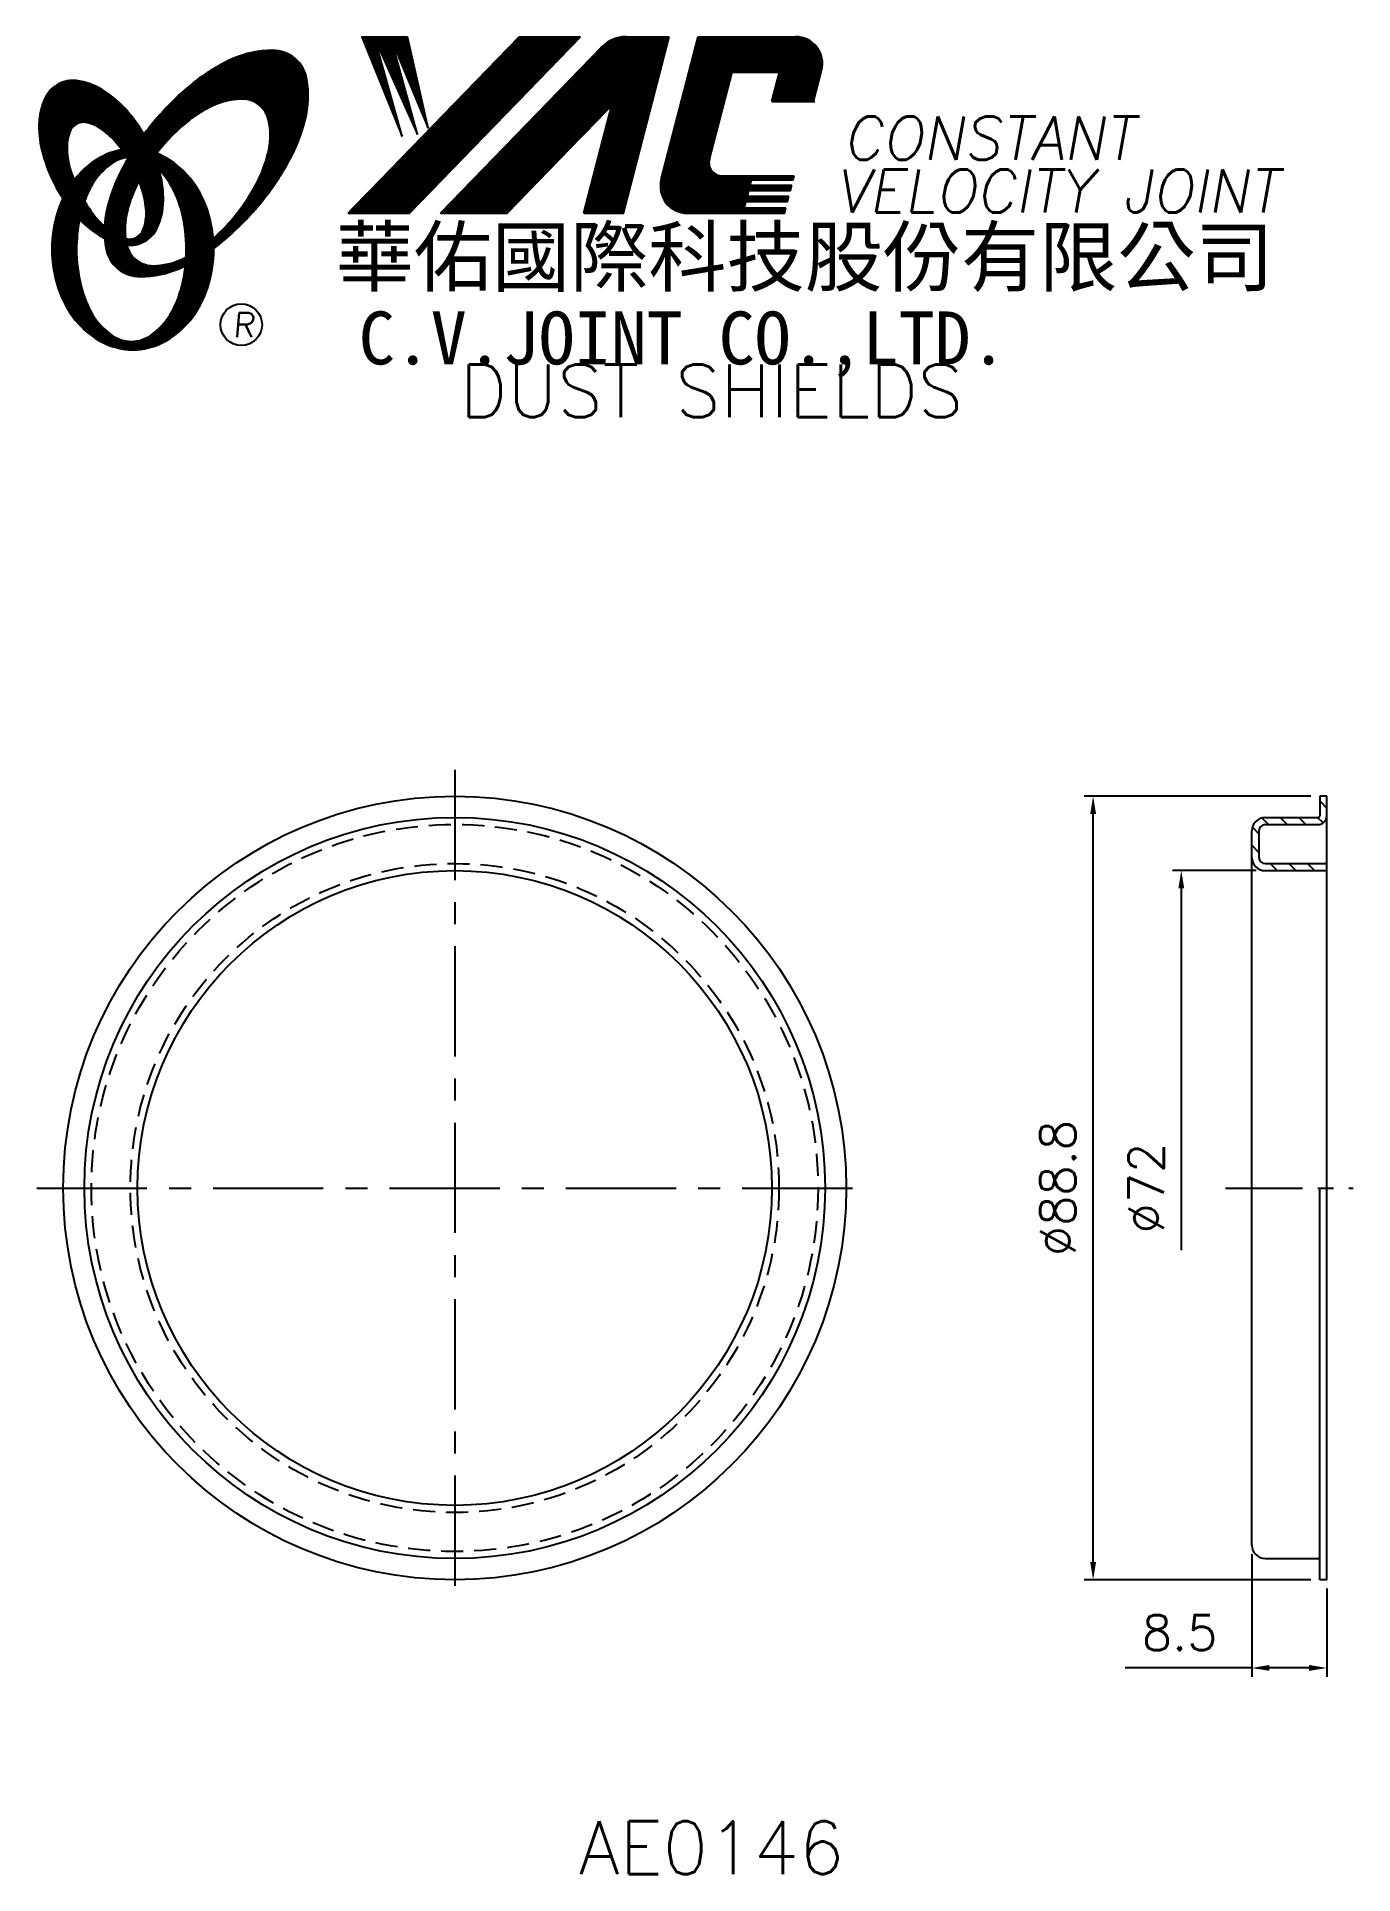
# Model space of a CAD drawing. Extents: x 100 to 249, y -4 to 204.
import ezdxf
from ezdxf.enums import TextEntityAlignment as Align

# ---------------------------------------------------------------- set-up
doc = ezdxf.new("R2010")
doc.units = 0
doc.header["$LTSCALE"] = 10
doc.header["$MEASUREMENT"] = 0
doc.linetypes.add('CENTER', pattern=[2, 1.25, -0.25, 0.25, -0.25])
doc.linetypes.add('HIDDEN', pattern=[0.375, 0.25, -0.125])
doc.layers.get('0').update_dxf_attribs({"linetype": 'CONTINUOUS'})
doc.layers.get('DEFPOINTS').update_dxf_attribs({"linetype": 'CONTINUOUS'})
doc.layers.add('4', color=4, linetype='CONTINUOUS')
doc.styles.add('CHINA', font='KAIU.TTF')
doc.styles.add('ITALICC', font='simplex.shx')
doc.dimstyles.new('STANDARD$0', dxfattribs={"dimtxt": 4, "dimasz": 2, "dimexe": 1, "dimexo": 1, "dimgap": 2, "dimtad": 1, "dimdec": 4, "dimzin": 10, "dimtxsty": 'ITALICC', "dimcen": 2, "dimclrd": 5, "dimclre": 5, "dimclrt": 18, "dimaunit": 1, "dimazin": 3, "dimtp": 0.1, "dimtfac": 0.7, "dimtdec": 4, "dimtmove": 0, "dimatfit": 3, "dimtolj": 1, "dimtzin": 10})
pattern_1 = [(45, (169.440987, -39.268499), (-0.00727476112, 0.00727476112), [])]
pattern_2 = [(45, (0.850442, -2.96409), (-0.00883883476, 0.00883883476), [])]

# ---------------------------------------------------------------- blocks, each defined once
blk = doc.blocks.new('*D14')
at = {"color": 5, "linetype": 'BYBLOCK'}
for p, q in [((237.93, 109.95), (228.43, 109.95)), ((229.43, 107.95), (229.43, 66.93))]:
    blk.add_line(p, q, dxfattribs=at)
blk.add_solid([(229.1, 107.95), (229.76, 107.95), (229.43, 109.95)], dxfattribs=at)
at = {"layer": 'DEFPOINTS', "color": 0, "linetype": 'BYBLOCK'}
for p in [(229.43, 109.95), (238.93, 109.95), (237.43, 38)]:
    blk.add_point(p, dxfattribs=at)
at = {"color": 18, "linetype": 'BYBLOCK', "insert": (225.43, 73.97), "char_height": 4, "attachment_point": 5, "rotation": 90, "style": 'ITALICC'}
blk.add_mtext('\\A1;∅72', dxfattribs=at)
blk = doc.blocks.new('*D15')
at = {"color": 5, "linetype": 'BYBLOCK'}
for p, q in [((244.13, 118.37), (218.43, 118.37)), ((219.43, 31.57), (219.43, 116.37)), ((244.13, 29.57), (218.43, 29.57))]:
    blk.add_line(p, q, dxfattribs=at)
for points in [[(219.1, 116.37), (219.76, 116.37), (219.43, 118.37)], [(219.1, 31.57), (219.76, 31.57), (219.43, 29.57)]]:
    blk.add_solid(points, dxfattribs=at)
at = {"layer": 'DEFPOINTS', "color": 0, "linetype": 'BYBLOCK'}
for p in [(219.43, 118.37), (245.13, 118.37), (245.13, 29.57)]:
    blk.add_point(p, dxfattribs=at)
at = {"color": 18, "linetype": 'BYBLOCK', "insert": (215.43, 73.97), "char_height": 4, "attachment_point": 5, "rotation": 90, "style": 'ITALICC'}
blk.add_mtext('\\A1;∅88.8', dxfattribs=at)
blk = doc.blocks.new('*D16')
at = {"color": 5, "linetype": 'BYBLOCK'}
for p, q in [((237.43, 32.47), (237.43, 18.57)), ((245.93, 28.57), (245.93, 18.57)), ((237.43, 19.57), (223.05, 19.57)), ((243.93, 19.57), (239.43, 19.57))]:
    blk.add_line(p, q, dxfattribs=at)
for points in [[(239.43, 19.91), (239.43, 19.24), (237.43, 19.57)], [(243.93, 19.91), (243.93, 19.24), (245.93, 19.57)]]:
    blk.add_solid(points, dxfattribs=at)
at = {"layer": 'DEFPOINTS', "color": 0, "linetype": 'BYBLOCK'}
for p in [(237.43, 33.47), (245.93, 29.57), (237.43, 19.57)]:
    blk.add_point(p, dxfattribs=at)
at = {"color": 18, "linetype": 'BYBLOCK', "insert": (229.24, 23.57), "char_height": 4, "attachment_point": 5, "style": 'ITALICC'}
blk.add_mtext('\\A1;8.5', dxfattribs=at)

msp = doc.modelspace()

# ---------------------------------------------------------------- hatches: boundary and pattern name
at = {"layer": '4', "linetype": 'CONTINUOUS'}
h = msp.add_hatch(dxfattribs=at)
h.set_pattern_fill('ANSI31', color=5, scale=0.1, style=0)
h.set_pattern_definition(pattern_2)
h.paths.add_polyline_path([(161.30915, 204.46689), (154.35184, 204.46689), (134.93523, 184.46313), (141.89254, 184.46313)])
h.paths.add_polyline_path([(164.85604, 196.70132), (161.67566, 184.46313), (166.15665, 184.46313), (171.35508, 204.46689), (166.45836, 204.46689, 0.202785967), (163.72428, 203.31048), (145.43015, 184.46313), (152.97707, 184.46313)])
h.paths.add_polyline_path([(178.48314, 200.46848), (183.87686, 200.46848), (183.00785, 197.12446), (187.72467, 197.12446), (188.64138, 200.65202, 0.490800957), (185.69118, 204.46689), (174.65687, 204.46689), (170.44981, 188.278, 0.490800957), (173.40001, 184.46313), (184.43433, 184.46313), (184.58878, 185.05745), (179.87196, 185.05745), (180.06532, 185.80153), (184.78214, 185.80153), (184.9407, 186.41167), (180.22388, 186.41167), (180.38512, 187.03214), (185.10194, 187.03214), (185.25813, 187.63313), (180.54131, 187.63313), (180.69811, 188.2365), (185.41493, 188.2365), (185.53166, 188.6857), (177.39191, 188.6857, -0.490800957), (175.91681, 190.59313)])
h = msp.add_hatch(dxfattribs=at)
h.set_pattern_fill('ANSI31', color=1, scale=0.1, style=0)
h.set_pattern_definition(pattern_2)
h.paths.add_polyline_path([(141.66721, 204.46689), (136.48988, 204.46689), (141.06065, 193.16316), (137.99471, 204.12114), (142.82945, 193.39881), (139.88144, 204.12114), (144.00866, 194.10578)])
h = msp.add_hatch(dxfattribs=at)
h.set_pattern_fill('ANSI31', color=5, scale=0.082305, style=0)
h.set_pattern_definition([(45, (0.850442, -2.96409), (-0.00727476112, 0.00727476112), [])])
h.paths.add_polyline_path([(122.88591, 197.40441, -0.172879177), (124.82739, 196.74585, -0.172879177), (125.91468, 195.0078, -0.104527385), (125.94246, 191.67961, -0.065680101), (124.77293, 188.27765, -0.051823203), (122.33251, 184.43526, -0.044272532), (119.65754, 181.60893, -0.020203161), (119.71112, 180.47101, 0.006517006), (120.11567, 180.78308, 0.049863361), (124.6691, 185.19614, 0.049863361), (128.25874, 190.42331, 0.063682799), (130.07978, 195.05066, 0.103597411), (130.26908, 199.63463, 0.177892575), (128.92047, 202.00491, 0.177892575), (126.35808, 202.93823, 0.103597411), (121.87028, 201.98519, 0.063682799), (117.61254, 199.41611, 0.049863361), (113.05911, 195.00305, 0.016070017), (111.78841, 193.39674, -0.007061632), (112.0357, 192.95971, -0.031648676), (112.98828, 190.92313, -0.008069351), (113.42019, 191.48744, -0.051823203), (116.59856, 194.7459, -0.065680101), (119.64049, 196.66625, -0.104527385)])
h.paths.add_polyline_path([(109.81024, 184.2431, -0.065680101), (110.97977, 187.64505, -0.006063428), (111.22371, 188.12007, 0.027613469), (110.49688, 189.70814, 0.017011252), (109.96346, 190.64311, 0.007829282), (109.46947, 189.77589, 0.063682799), (107.64843, 185.14854, 0.103597411), (107.45913, 180.56457, 0.177892575), (108.80774, 178.19429, 0.177892575), (111.37013, 177.26096, 0.103597411), (115.85793, 178.21401, 0.008811776), (116.4849, 178.50409, 0.013922709), (116.56222, 179.4739, -0.009086703), (116.11221, 179.25645, -0.104527385), (112.86679, 178.51829, -0.172879177), (110.92531, 179.17685, -0.172879177), (109.83802, 180.9149, -0.104527385)])
h = msp.add_hatch(dxfattribs=at)
h.set_pattern_fill('ANSI31', color=3, scale=0.082305, style=0)
h.set_pattern_definition(pattern_1)
h.paths.add_polyline_path([(107.08941, 198.45525, 0.106488277), (104.14753, 199.49382, 0.158297415), (102.05733, 199.09878, 0.158297415), (100.598, 197.55109, 0.106488277), (99.88719, 194.51332, 0.071723199), (100.30523, 191.20037, 0.058080454), (101.85022, 187.38498, 0.058080454), (104.23126, 184.02719, 0.071723199), (106.7965, 181.88944, 0.020895977), (107.33669, 181.58745, -0.030777155), (107.32078, 182.96367, -0.042059526), (106.22442, 184.12643, -0.04691039), (104.60526, 186.60758, -0.04691039), (103.47698, 189.34706, -0.060581117), (103.07488, 191.60913, -0.10187153), (103.3865, 193.69733, -0.185892489), (104.16659, 194.58897, -0.185892489), (105.34323, 194.72709, -0.10187153), (107.24088, 193.80156, -0.060581117), (108.87771, 192.18929, -0.04691039), (110.49688, 189.70814, -0.04691039), (111.62516, 186.96865, -0.060581117), (112.02726, 184.70658, -0.10187153), (111.71564, 182.61838, -0.185892489), (110.93555, 181.72674, -0.185892489), (109.75891, 181.58862, -0.002013383), (109.71811, 181.59925, 0.021593804), (109.83802, 180.9149, 0.006477741), (109.85602, 180.83787, 0.14950097), (111.82858, 181.24591, 0.158297415), (113.28791, 182.7936, 0.106488277), (113.99873, 185.83136, 0.071723199), (113.58068, 189.14432, 0.058080454), (112.0357, 192.95971, 0.058080454), (109.65465, 196.3175, 0.071723199)])
h = msp.add_hatch(dxfattribs=at)
h.set_pattern_fill('ANSI31', color=1, scale=0.082305, style=0)
h.set_pattern_definition(pattern_1)
h.paths.add_polyline_path([(108.18303, 190.1318, -0.120168026), (109.87482, 190.78519, 0.016865385), (109.27506, 191.66793, 0.076648372), (107.11884, 190.94901, 0.104809576), (104.03438, 188.43591, 0.005838257), (103.86744, 188.22371, 0.028089978), (104.60526, 186.60758, 0.014237292), (105.04739, 185.82253, -0.045767751), (105.97257, 187.75937, -0.106890197)])
h.paths.add_polyline_path([(104.15166, 180.37718, -0.048711043), (104.48177, 183.75752, -0.007865741), (104.23126, 184.02719, -0.037695478), (102.59539, 186.14595, 0.03042545), (102.07006, 184.84197, 0.080710289), (101.34463, 180.37718, 0.080710289), (102.07006, 175.91239, 0.089265679), (104.03438, 172.31845, 0.104809576), (107.11884, 169.80535, 0.11926607), (110.52803, 168.98042, 0.11926607), (113.93722, 169.80535, 0.104809576), (117.02168, 172.31845, 0.089265679), (118.986, 175.91239, 0.080710289), (119.71144, 180.37718, 0.080710289), (118.986, 184.84197, 0.089265679), (117.02168, 188.43591, 0.104809576), (113.93722, 190.94901, 0.025513357), (113.24399, 191.26176, 0.004818181), (112.98828, 190.92313, -0.023722145), (113.5295, 189.32638, -0.065307489), (114.76468, 187.75937, -0.073950765), (116.07713, 184.56164, -0.060532391), (116.58559, 180.37718, -0.060532391), (116.07713, 176.19272, -0.073950765), (114.76468, 172.99499, -0.106890197), (112.55422, 170.62256, -0.153118262), (110.36862, 169.93719, -0.153118262), (108.18303, 170.62256, -0.106890197), (105.97257, 172.99499, -0.073950765), (104.66012, 176.19272, -0.060532391)])
h = msp.add_hatch(dxfattribs=at)
h.set_pattern_fill('ANSI31', color=5, scale=12, angle=90, style=0)
h.set_pattern_definition([(135, (15.3772, -0.3014), (-1.06066, -1.06066), [])])
h.paths.add_polyline_path([(245.93137, 109.9478), (245.93137, 110.7478), (238.93137, 110.7478, -0.414213562), (238.23137, 111.4478), (238.23137, 114.4728, -0.414213562), (238.93137, 115.1728), (244.93137, 115.1728, 0.414213562), (245.93137, 116.1728), (245.93137, 118.3728), (245.13137, 118.3728), (245.13137, 116.1728, -0.414213562), (244.93137, 115.9728), (238.93137, 115.9728, 0.414213562), (237.43137, 114.4728), (237.43137, 111.4478, 0.414213562), (238.93137, 109.9478)])

# ---------------------------------------------------------------- linework, layer by layer
at = {"layer": '4', "color": 5, "linetype": 'CONTINUOUS'}
for p, q in [((134.93523, 184.46313), (154.35184, 204.46689)), ((141.89254, 184.46313), (161.30915, 204.46689)), ((154.35184, 204.46689), (161.30915, 204.46689)), ((166.15665, 184.46313), (171.35508, 204.46689)), ((166.45836, 204.46689), (171.35508, 204.46689)), ((170.44981, 188.278), (174.65687, 204.46689)), ((174.65687, 204.46689), (185.69118, 204.46689)), ((145.43015, 184.46313), (163.72428, 203.31048)), ((175.91681, 190.59313), (178.48314, 200.46848)), ((178.48314, 200.46848), (183.87686, 200.46848)), ((183.00785, 197.12446), (183.87686, 200.46848)), ((187.72467, 197.12446), (188.64138, 200.65202)), ((152.97707, 184.46313), (164.85604, 196.70132)), ((161.67566, 184.46313), (164.85604, 196.70132)), ((183.00785, 197.12446), (187.8751, 197.12446)), ((177.39191, 188.6857), (185.53166, 188.6857)), ((180.54131, 187.63313), (180.69811, 188.2365)), ((180.54131, 187.63313), (185.25813, 187.63313)), ((180.69811, 188.2365), (185.41493, 188.2365)), ((185.10194, 187.03214), (185.25813, 187.63313)), ((185.41493, 188.2365), (185.53166, 188.6857)), ((179.87196, 185.05745), (180.06532, 185.80153)), ((180.06532, 185.80153), (184.78214, 185.80153)), ((180.22388, 186.41167), (180.38512, 187.03214)), ((180.22388, 186.41167), (184.9407, 186.41167)), ((180.38512, 187.03214), (185.10194, 187.03214)), ((184.78214, 185.80153), (184.9407, 186.41167)), ((134.93523, 184.46313), (141.89254, 184.46313)), ((145.43015, 184.46313), (152.97707, 184.46313)), ((161.67566, 184.46313), (166.15665, 184.46313)), ((173.40001, 184.46313), (184.43433, 184.46313)), ((179.87196, 185.05745), (184.58878, 185.05745)), ((184.43433, 184.46313), (184.58878, 185.05745))]:
    msp.add_line(p, q, dxfattribs=at)
at = {"layer": '4', "color": 1, "linetype": 'CONTINUOUS'}
for p, q in [((136.48988, 204.46689), (141.06065, 193.16316)), ((136.48988, 204.46689), (141.66721, 204.46689)), ((137.99471, 204.12114), (142.82945, 193.39881)), ((141.06065, 193.16316), (137.99471, 204.12114)), ((139.88144, 204.12114), (144.00866, 194.10578)), ((142.82945, 193.39881), (139.88144, 204.12114)), ((144.00866, 194.10578), (141.66721, 204.46689))]:
    msp.add_line(p, q, dxfattribs=at)
at = {"layer": '4', "color": 5, "linetype": 'CENTER'}
for p, q in [((147.03136, 121.3728), (147.03136, 26.5728)), ((99.63136, 73.9728), (194.43136, 73.9728))]:
    msp.add_line(p, q, dxfattribs=at)
at = {"layer": '4', "color": 7, "linetype": 'CONTINUOUS'}
for p, q in [((245.93137, 118.3728), (245.13137, 118.3728)), ((245.13137, 118.3728), (245.13137, 116.1728)), ((245.93137, 29.5728), (245.93137, 118.3728)), ((238.93137, 115.9728), (244.93137, 115.9728)), ((238.93137, 115.1728), (244.93137, 115.1728)), ((237.43137, 33.4728), (237.43137, 114.4728)), ((238.23137, 114.4728), (238.23137, 111.4478)), ((238.93137, 110.7478), (245.93137, 110.7478)), ((238.93137, 109.9478), (245.93137, 109.9478)), ((245.13137, 29.5728), (245.13137, 73.9728)), ((238.93137, 31.9728), (244.93137, 31.9728)), ((245.93137, 29.5728), (245.13137, 29.5728))]:
    msp.add_line(p, q, dxfattribs=at)
at = {"layer": '4', "color": 5, "linetype": 'CENTER', "ltscale": 0.7}
msp.add_line((234.43137, 73.9728), (248.93137, 73.9728), dxfattribs=at)
at = {"layer": '4', "color": 5, "linetype": 'CONTINUOUS'}
for points in [[(119.71112, 180.47101, 0.006517006), (120.11567, 180.78308, 0.049863361), (124.6691, 185.19614, 0.049863361), (128.25874, 190.42331, 0.063682799), (130.07978, 195.05066, 0.103597411), (130.26908, 199.63463, 0.177892575), (128.92047, 202.00491, 0.177892575), (126.35808, 202.93823, 0.103597411), (121.87028, 201.98519, 0.063682799), (117.61254, 199.41611, 0.049863361), (113.05911, 195.00305, 0.016070017), (111.78841, 193.39674)], [(119.65754, 181.60893, 0.044272532), (122.33251, 184.43526, 0.051823203), (124.77293, 188.27765, 0.065680101), (125.94246, 191.67961, 0.104527385), (125.91468, 195.0078, 0.172879177), (124.82739, 196.74585, 0.172879177), (122.88591, 197.40441, 0.104527385), (119.64049, 196.66625, 0.065680101), (116.59856, 194.7459, 0.051823203), (113.42019, 191.48744, 0.008069351), (112.98828, 190.92313)], [(109.96346, 190.64311, 0.007829282), (109.46947, 189.77589, 0.063682799), (107.64843, 185.14854, 0.103597411), (107.45913, 180.56457, 0.177892575), (108.80774, 178.19429, 0.177892575), (111.37013, 177.26096, 0.103597411), (115.85793, 178.21401, 0.008811776), (116.4849, 178.50409, 0.008811776)], [(111.22371, 188.12007, 0.006063428), (110.97977, 187.64505, 0.065680101), (109.81024, 184.2431, 0.104527385), (109.83802, 180.9149, 0.172879177), (110.92531, 179.17685, 0.172879177), (112.86679, 178.51829, 0.104527385), (116.11221, 179.25645, 0.009086703), (116.56222, 179.4739, 0.009086703)]]:
    msp.add_lwpolyline(points, format="xyb", dxfattribs=at)
at = {"layer": '4', "color": 3, "linetype": 'CONTINUOUS'}
for points in [[(109.85602, 180.83787, 0.14950097), (111.82858, 181.24591, 0.158297415), (113.28791, 182.7936, 0.106488277), (113.99873, 185.83136, 0.071723199), (113.58068, 189.14432, 0.058080454), (112.0357, 192.95971, 0.058080454), (109.65465, 196.3175, 0.071723199), (107.08941, 198.45525, 0.106488277), (104.14753, 199.49382, 0.158297415), (102.05733, 199.09878, 0.158297415), (100.598, 197.55109, 0.106488277), (99.88719, 194.51332, 0.071723199), (100.30523, 191.20037, 0.058080454), (101.85022, 187.38498, 0.058080454), (104.23126, 184.02719, 0.071723199), (106.7965, 181.88944, 0.020895977), (107.33669, 181.58745, 0.020895977)], [(109.71811, 181.59925, 0.002013383), (109.75891, 181.58862, 0.185892489), (110.93555, 181.72674, 0.185892489), (111.71564, 182.61838, 0.10187153), (112.02726, 184.70658, 0.060581117), (111.62516, 186.96865, 0.04691039), (110.49688, 189.70814, 0.04691039), (108.87771, 192.18929, 0.060581117), (107.24088, 193.80156, 0.10187153), (105.34323, 194.72709, 0.185892489), (104.16659, 194.58897, 0.185892489), (103.3865, 193.69733, 0.10187153), (103.07488, 191.60913, 0.060581117), (103.47698, 189.34706, 0.04691039), (104.60526, 186.60758, 0.04691039), (106.22442, 184.12643, 0.042059526), (107.32078, 182.96367, 0.042059526)]]:
    msp.add_lwpolyline(points, format="xyb", dxfattribs=at)
at = {"layer": '4', "color": 1, "linetype": 'CONTINUOUS'}
for points in [[(109.27506, 191.66793, 0.076648372), (107.11884, 190.94901, 0.104809576), (104.03438, 188.43591, 0.005838257), (103.86744, 188.22371, 0.005838257)], [(102.59539, 186.14595, 0.03042545), (102.07006, 184.84197, 0.080710289), (101.34463, 180.37718, 0.080710289), (102.07006, 175.91239, 0.089265679), (104.03438, 172.31845, 0.104809576), (107.11884, 169.80535, 0.11926607), (110.52803, 168.98042, 0.11926607), (113.93722, 169.80535, 0.104809576), (117.02168, 172.31845, 0.089265679), (118.986, 175.91239, 0.080710289), (119.71144, 180.37718, 0.080710289), (118.986, 184.84197, 0.089265679), (117.02168, 188.43591, 0.104809576), (113.93722, 190.94901, 0.025513357), (113.24399, 191.26176, 0.025513357)], [(109.87482, 190.78519, 0.120168026), (108.18303, 190.1318, 0.106890197), (105.97257, 187.75937, 0.045767751), (105.04739, 185.82253, 0.045767751)], [(104.48177, 183.75752, 0.048711043), (104.15166, 180.37718, 0.060532391), (104.66012, 176.19272, 0.073950765), (105.97257, 172.99499, 0.106890197), (108.18303, 170.62256, 0.153118262), (110.36862, 169.93719, 0.153118262), (112.55422, 170.62256, 0.106890197), (114.76468, 172.99499, 0.073950765), (116.07713, 176.19272, 0.060532391), (116.58559, 180.37718, 0.060532391), (116.07713, 184.56164, 0.073950765), (114.76468, 187.75937, 0.065307489), (113.5295, 189.32638)]]:
    msp.add_lwpolyline(points, format="xyb", dxfattribs=at)
at = {"layer": '4', "color": 5, "linetype": 'CONTINUOUS'}
msp.add_circle((122.83227, 171.83146), 2.35282, dxfattribs=at)
at = {"layer": '4', "color": 7, "linetype": 'CONTINUOUS'}
for radius in [44.4, 42, 35.975]:
    msp.add_circle((147.03136, 73.9728), radius, dxfattribs=at)
at = {"layer": '4', "color": 5, "linetype": 'HIDDEN'}
for radius in [41.2, 36.775]:
    msp.add_circle((147.03136, 73.9728), radius, dxfattribs=at)
at = {"layer": '4', "color": 5, "linetype": 'CONTINUOUS'}
for centre, radius, start, end in [((166.45836, 200.65665), 3.81024, 90, 135.8533387), ((185.69118, 201.4187), 3.04819, 345.4326059, 90), ((177.39191, 190.2098), 1.5241, 165.4326059, 270), ((173.40001, 187.51133), 3.04819, 165.4326059, 270)]:
    msp.add_arc(centre, radius, start, end, dxfattribs=at)
at = {"layer": '4', "color": 7, "linetype": 'CONTINUOUS'}
for centre, radius, start, end in [((238.93137, 114.4728), 1.5, 90, 180), ((238.93137, 114.4728), 0.7, 90, 180), ((244.93137, 116.1728), 1, 270, 0), ((244.93137, 116.1728), 0.2, 270, 0), ((238.93137, 111.4478), 1.5, 180, 270), ((238.93137, 111.4478), 0.7, 180, 270), ((238.93137, 33.4728), 1.5, 180, 270), ((244.93137, 31.7728), 0.2, 0, 90)]:
    msp.add_arc(centre, radius, start, end, dxfattribs=at)

# ---------------------------------------------------------------- texts
at = {"layer": '4', "color": 5, "linetype": 'CONTINUOUS', "style": 'ITALICC'}
for s, height, oblique, p in [('CONSTANT', 4.9, 10, (191.08404, 190.5336)), ('VELOCITY JOINT', 4.9, 10, (190.20582, 184.53822)), ('R', 2.75625, 5, (121.87358, 170.42186))]:
    msp.add_text(s, height=height, dxfattribs=dict(at, oblique=oblique)).set_placement(p)
at = {"layer": '4', "color": 7, "linetype": 'CONTINUOUS', "style": 'CHINA'}
for s, height, p in [('華佑國際科技股份有限公司', 6.5, (133.52188, 176.27329)), ('C.V.JOINT CO.,LTD.', 6, (136.15051, 167.32707))]:
    msp.add_text(s, height=height, dxfattribs=at).set_placement(p)
at = {"layer": '4', "color": 18, "linetype": 'CONTINUOUS', "style": 'ITALICC'}
for s, p in [('DUST SHIELDS', (176.15324, 161.33425)), ('AE0146', (176.15324, -3.81314))]:
    msp.add_text(s, height=6, dxfattribs=at).set_placement(p, align=Align.CENTER)

# ---------------------------------------------------------------- dimensions: what is measured, and where the dimension line sits
at = {"layer": '4', "color": 7, "linetype": 'CONTINUOUS'}
dim = msp.add_linear_dim(base=(219.4314, 118.3728), p1=(245.13137, 29.5728), p2=(245.13137, 118.3728), angle=90, text='%%C88.8', dimstyle='STANDARD$0', dxfattribs=at)
dim.commit()
dim.dimension.update_dxf_attribs({"geometry": '*D15', "text_midpoint": (215.4314, 73.9728)})
dim = msp.add_linear_dim(base=(229.43136, 109.9478), p1=(237.43137, 37.9978), p2=(238.93137, 109.9478), angle=90, text='%%C72', dimstyle='STANDARD$0', override={"dimcen": -2, "dimse1": 1, "dimsd1": 1}, dxfattribs=at)
dim.commit()
dim.dimension.update_dxf_attribs({"geometry": '*D14', "text_midpoint": (225.43136, 73.9728)})
dim = msp.add_linear_dim(base=(237.43137, 19.57282), p1=(245.93137, 29.5728), p2=(237.43137, 33.4728), text='8.5', dimstyle='STANDARD$0', dxfattribs=at)
dim.commit()
dim.dimension.update_dxf_attribs({"geometry": '*D16', "text_midpoint": (229.24089, 23.57282)})

doc.saveas('drawing.dxf')
